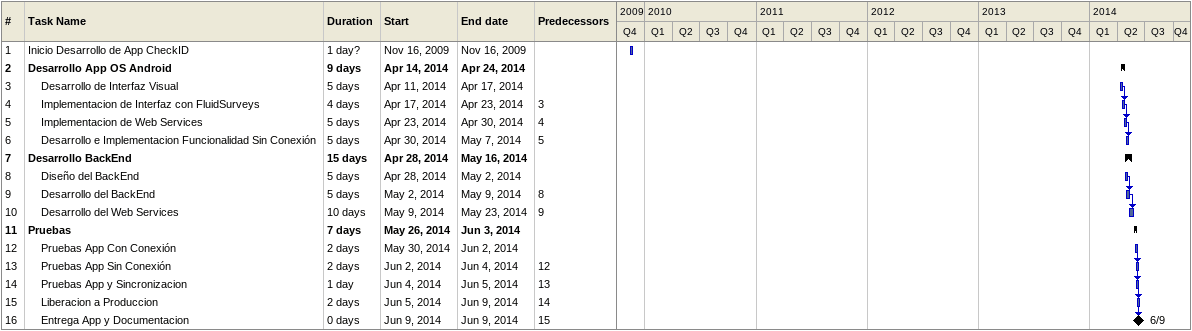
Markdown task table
| ID | Level | Task | Duration | Start | Finish | Predecessors |
|---|---|---|---|---|---|---|
| 1 | 1 | Inicio Desarrollo de App CheckID | 1d? | 2009-11-16 | 2009-11-16 |  |
| 2 | 1 | **Desarrollo App OS Android** | 9d | 2014-04-14 | 2014-04-24 |  |
| 3 | 2 | Desarrollo de Interfaz Visual | 5d | 2014-04-11 | 2014-04-17 |  |
| 4 | 2 | Implementacion de Interfaz con FluidSurveys | 4d | 2014-04-17 | 2014-04-23 | 3 |
| 5 | 2 | Implementacion de Web Services | 5d | 2014-04-23 | 2014-04-30 | 4 |
| 6 | 2 | Desarrollo e Implementacion Funcionalidad Sin Conexión | 5d | 2014-04-30 | 2014-05-07 | 5 |
| 7 | 1 | **Desarrollo BackEnd** | 15d | 2014-04-28 | 2014-05-16 |  |
| 8 | 2 | Diseño del BackEnd | 5d | 2014-04-28 | 2014-05-02 |  |
| 9 | 2 | Desarrollo del BackEnd | 5d | 2014-05-02 | 2014-05-09 | 8 |
| 10 | 2 | Desarrollo del Web Services | 10d | 2014-05-09 | 2014-05-23 | 9 |
| 11 | 1 | **Pruebas** | 7d | 2014-05-26 | 2014-06-03 |  |
| 12 | 2 | Pruebas App Con Conexión | 2d | 2014-05-30 | 2014-06-02 |  |
| 13 | 2 | Pruebas App Sin Conexión | 2d | 2014-06-02 | 2014-06-04 | 12 |
| 14 | 2 | Pruebas App y Sincronizacion | 1d | 2014-06-04 | 2014-06-05 | 13 |
| 15 | 2 | Liberacion a Produccion | 2d | 2014-06-05 | 2014-06-09 | 14 |
| 16 | 2 | Entrega App y Documentacion | 0d | 2014-06-09 | 2014-06-09 | 15 |
